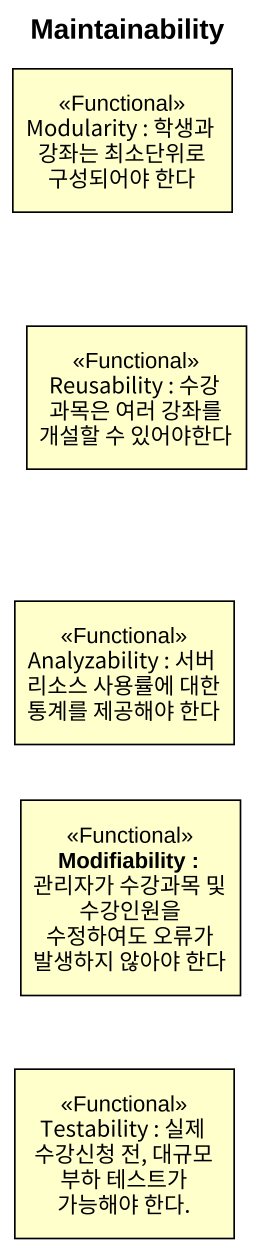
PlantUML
@startuml
title Maintainability
hide circle
hide empty members
class "Modularity : 학생과 강좌는 최소단위로 구성되어야 한다" as Modularity_학생과_강좌는_최소단위로 <<Functional>>
class "Reusability : 수강 과목은 여러 강좌를 개설할 수 있어야한다" as Reusability_수강_과목은_여러_강좌를 <<Functional>>
class "Analyzability : 서버 리소스 사용률에 대한 통계를 제공해야 한다" as Analyzability_서버_리소스_사용률에 <<Functional>>
class "Modifiability : 관리자가 수강과목 및 수강인원을 수정하여도 오류가 발생하지 않아야 한다" as Modifiability_관리자가_수강과목_및 <<Functional>>
class "Testability : 실제 수강신청 전, 대규모 부하 테스트가 가능해야 한다." as Testability_실제_수강신청_전_대규모 <<Functional>>
@enduml
